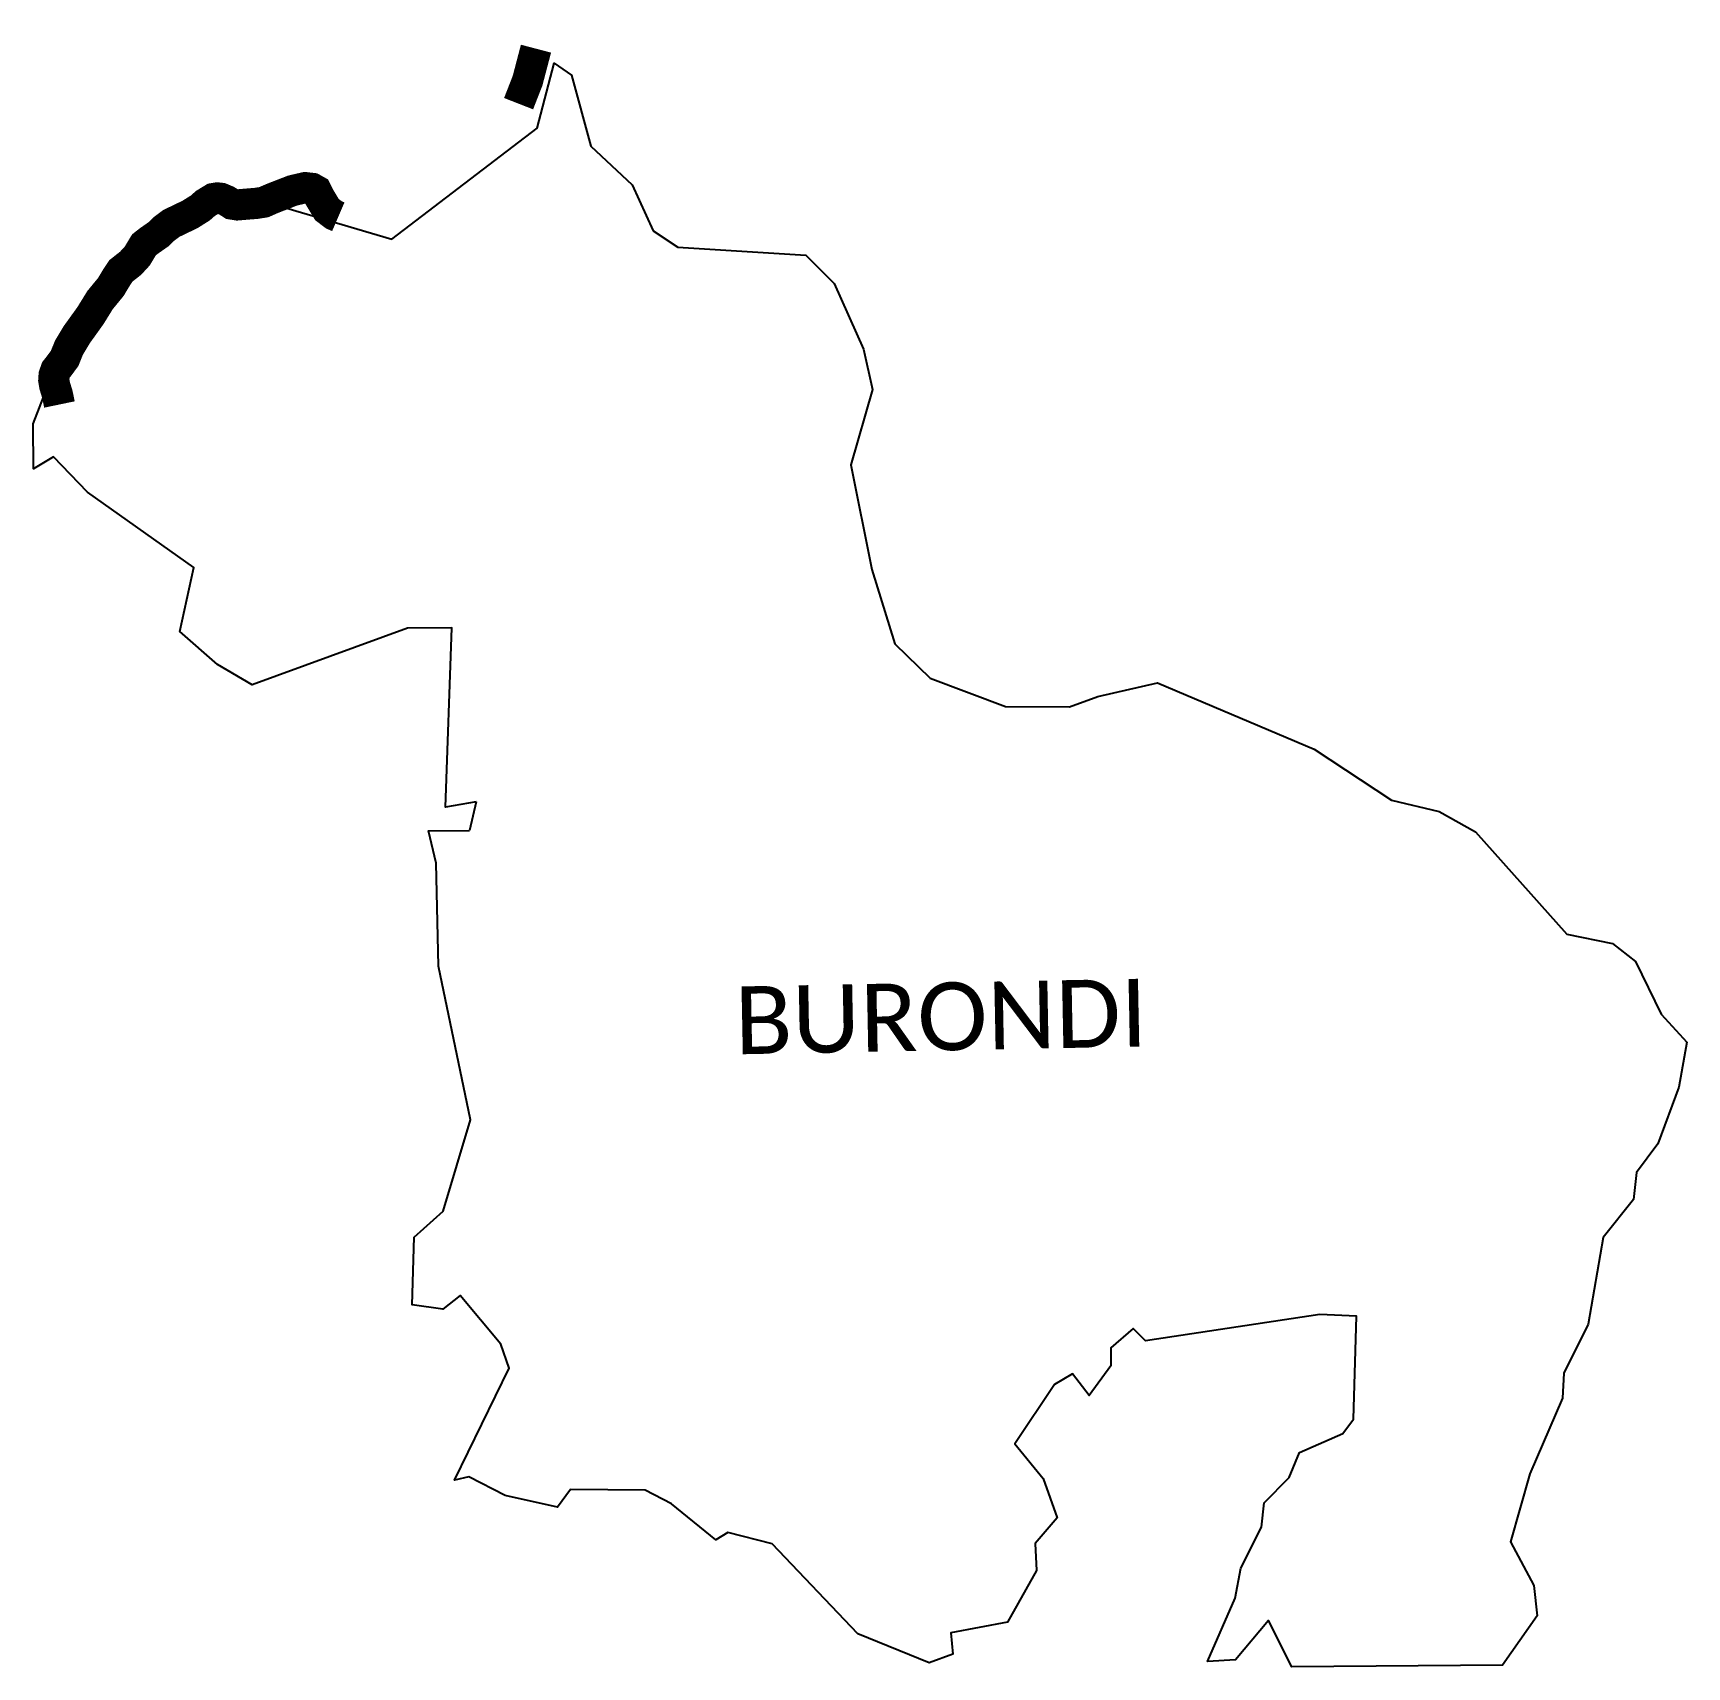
# Model space of a CAD drawing. Header units: metres. Extents: x 301399 to 304052, y 1956301 to 1958921.
import ezdxf

# ---------------------------------------------------------------- set-up
doc = ezdxf.new("R2010")
doc.units = ezdxf.units.M
for name, color, linetype in [('UNPROTECTED', 130, 'Continuous'), ('UNPROTECTED DUE TO CREEK', 150, 'Continuous'), ('village', 3, 'Continuous'), ('VILLAGE NAME', 250, 'Continuous')]:
    doc.layers.add(name, color=color, linetype=linetype)
doc.styles.get("Standard").update_dxf_attribs({"font": 'simplex.shx'})

msp = doc.modelspace()

# ---------------------------------------------------------------- linework, layer by layer
at = {"layer": 'UNPROTECTED', "const_width": 50, "flags": 128}
msp.add_lwpolyline([(301888.8, 1958626.4), (301881.6, 1958629.5), (301870.5, 1958638), (301859.3, 1958656.7), (301853.4, 1958668.2), (301847, 1958671.8), (301835.7, 1958673.1), (301815.5, 1958668.4), (301782.8, 1958655.7), (301769.4, 1958649.8), (301757.3, 1958647.9), (301726.9, 1958645.4), (301718, 1958646.8), (301709.8, 1958652.1), (301700.7, 1958655.9), (301694.6, 1958656.6), (301688.3, 1958655.5), (301675.6, 1958647.7), (301667.5, 1958640.5), (301650.9, 1958630.1), (301620.8, 1958615.6), (301608.9, 1958606.6), (301600.2, 1958598.2), (301584.8, 1958587.4), (301577.2, 1958581.4), (301572.1, 1958573), (301566.3, 1958563.4), (301555.7, 1958551.9), (301540.1, 1958539.6), (301531.9, 1958527.1), (301524.1, 1958514), (301506.7, 1958492.8), (301491.7, 1958468.5), (301484, 1958457.7), (301469.3, 1958437.3), (301456.9, 1958416.6), (301449.9, 1958399.3), (301440.7, 1958386.9), (301435.9, 1958380.8), (301433, 1958372.2), (301432.5, 1958364.4), (301434, 1958355.4), (301438.2, 1958341.8), (301441.6, 1958325.4)], dxfattribs=at)
at = {"layer": 'UNPROTECTED DUE TO CREEK', "const_width": 50, "flags": 128}
msp.add_lwpolyline([(302177.9, 1958807.7), (302192.3, 1958844.5), (302205.8, 1958895.9)], dxfattribs=at)
at = {"layer": 'village', "flags": 128}
msp.add_lwpolyline([(302110, 1957688.3), (302099, 1957642.3)], dxfattribs=at)
at = {"layer": 'village', "color": 3, "true_color": 0x00ff00}
for points in [[(302110, 1957688.3, 0), (302060.8, 1957679.8, 0), (302070.6, 1957967.4, 0), (301999.6, 1957967, 0), (301750.8, 1957876, 0), (301694.9, 1957908.8, 0), (301634.8, 1957961.2, 0), (301657.2, 1958064, 0), (301486.8, 1958184.9, 0), (301432.1, 1958241.5, 0), (301400, 1958222.2, 0), (301399.3, 1958294.6, 0), (301456.5, 1958441.7, 0), (301623, 1958629.2, 0), (301717.6, 1958666.6, 0), (301974.5, 1958590.5, 0), (302207.8, 1958768.3, 0), (302235.2, 1958872.5, 0), (302263, 1958853.6, 0), (302293.6, 1958739.7, 0), (302360, 1958677.5, 0), (302393.8, 1958604.1, 0), (302433.5, 1958577.4, 0), (302638.8, 1958564.7, 0), (302684.2, 1958519.6, 0), (302731.2, 1958414.1, 0), (302745.5, 1958349.7, 0), (302710.6, 1958228.6, 0), (302744.6, 1958060.7, 0), (302781.3, 1957941.5, 0), (302837.7, 1957886.8, 0), (302958.6, 1957841, 0), (303061.3, 1957840.5, 0), (303106.6, 1957857.2, 0), (303202.3, 1957879.3, 0), (303453.8, 1957773, 0), (303577.7, 1957691.1, 0), (303654, 1957673, 0), (303712.7, 1957640.2, 0), (303859.1, 1957476.1, 0), (303932.2, 1957461.1, 0), (303968.9, 1957432.2, 0), (304010.3, 1957348.1, 0), (304051.5, 1957303, 0), (304038.7, 1957230.8, 0), (304004.7, 1957139.8, 0), (303970.8, 1957094.1, 0), (303966.1, 1957050.7, 0), (303917.3, 1956989.7, 0), (303893.3, 1956850.9, 0), (303854.3, 1956772.2, 0), (303851.9, 1956732.1, 0), (303799.5, 1956610.9, 0), (303768.8, 1956502.1, 0), (303806, 1956432, 0), (303811.2, 1956383.4, 0), (303756, 1956304.4, 0), (303418, 1956301.4, 0), (303380.6, 1956376.1, 0), (303327.7, 1956312.6, 0), (303282.5, 1956310.2, 0), (303327.2, 1956411.4, 0)], [(303327.2, 1956411.4, 0), (303336, 1956459.6, 0), (303369.2, 1956525.5, 0), (303373.7, 1956564.5, 0), (303413.5, 1956604.9, 0), (303430.2, 1956645.3, 0), (303499.5, 1956675.8, 0), (303516.9, 1956698.8, 0), (303521.4, 1956863.7, 0), (303463.1, 1956866.2, 0), (303183.5, 1956824.2, 0), (303163.7, 1956843.8, 0), (303127.6, 1956813.2, 0), (303127.7, 1956784, 0), (303092.7, 1956736.4, 0), (303066.4, 1956771.4, 0), (303037.3, 1956754.2, 0), (302973.6, 1956659.3, 0), (303018.9, 1956603.5, 0), (303041.4, 1956540.2, 0), (303006.5, 1956499.4, 0), (303008.6, 1956456.1, 0), (302961.9, 1956373.3, 0), (302871.1, 1956355.8, 0), (302874.2, 1956322.1, 0), (302836.6, 1956307.8, 0), (302722.1, 1956354.4, 0), (302584.8, 1956498.5, 0), (302513.7, 1956517, 0), (302494, 1956505, 0), (302423.3, 1956563.1, 0), (302381.1, 1956584.7, 0), (302261.2, 1956585.9, 0), (302240.2, 1956557.5, 0), (302156.6, 1956576.4, 0), (302098.1, 1956606.4, 0), (302075.1, 1956600.7, 0), (302163, 1956780.4, 0), (302149.6, 1956818.9, 0), (302084.1, 1956897, 0), (302056.4, 1956874.8, 0), (302007.4, 1956881.7, 0), (302010.7, 1956990.2, 0), (302057.1, 1957032, 0), (302100.8, 1957178.8, 0), (302049.3, 1957425.1, 0), (302045.5, 1957590.3, 0), (302033.5, 1957642.1, 0), (302099, 1957642.3, 0)]]:
    msp.add_polyline3d(points, dxfattribs=at)

# ---------------------------------------------------------------- texts
at = {"layer": 'VILLAGE NAME', "insert": (302523.5, 1957392.2), "char_height": 108.748, "attachment_point": 1, "rotation": 1.1028}
msp.add_mtext_dynamic_manual_height_columns('{\\fCalibri|b0|i0|c0|p34;BURONDI}', width=1571.314, gutter_width=543.7, heights=[0], dxfattribs=at)

doc.saveas('drawing.dxf')
